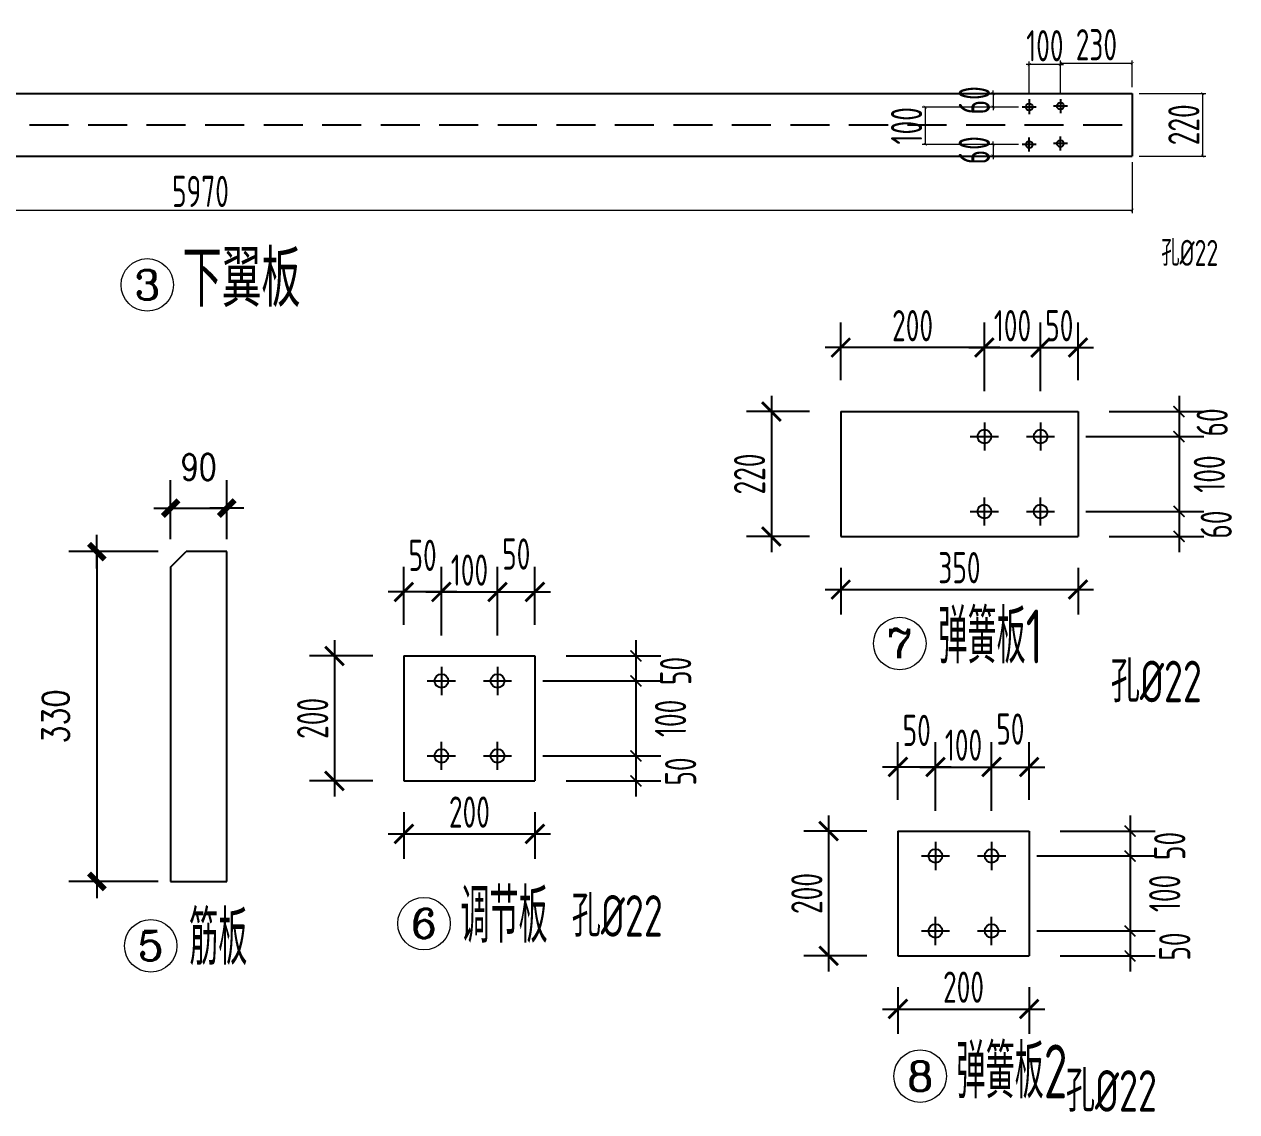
# Model space of a CAD drawing. Header units: millimetres. Extents: x 1471994 to 4527627, y -5186613 to -1927582.
# Drawn here: x 1513097 to 1516981, y -1969533 to -1966051 of the extents above; entities that cross this region are included whole.
import ezdxf
from ezdxf.enums import TextEntityAlignment as Align

# ---------------------------------------------------------------- set-up
doc = ezdxf.new("R2010")
doc.units = ezdxf.units.MM
doc.header["$LTSCALE"] = 1000
doc.header["$PDMODE"] = 34
doc.linetypes.add('CACHE2', pattern=[0.1875, 0.125, -0.0625])
doc.linetypes.add('CENTER', pattern=[50.8, 31.75, -6.35, 6.35, -6.35])
doc.layers.add('ADIM', color=3, linetype='Continuous')
doc.layers.add('钢架', color=7, linetype='Continuous', lineweight=25)
doc.styles.add('COMPLEX', font='COMPLEX')
doc.styles.add('DIM_FONT', font='simplex.shx', dxfattribs={"width": 0.8, "bigfont": 'hztxt.shx'})
doc.styles.add('hz', font='gbenor.shx', dxfattribs={"width": 0.75, "height": 100, "bigfont": 'gbcbig.shx'})
doc.styles.add('TSSD_Label', font='Tssdeng.shx', dxfattribs={"width": 0.7, "bigfont": 'hztxt.shx'})
doc.dimstyles.new('WGH(2)', dxfattribs={"dimscale": 1.2, "dimtxt": 100, "dimasz": 0.5, "dimexe": 75, "dimexo": 75, "dimgap": 75, "dimtad": 1, "dimdec": 0, "dimlfac": 0.5, "dimzin": 0, "dimdsep": 46, "dimtxsty": 'DIM_FONT', "dimblk1": '_DIMX', "dimblk2": '_DIMX', "dimsah": 1, "dimcen": 0.09, "dimclrd": 3, "dimclre": 3, "dimclrt": 7, "dimadec": 0, "dimazin": 0, "dimtfac": 1, "dimtdec": 0, "dimtix": 1, "dimtmove": 2, "dimatfit": 3, "dimldrblk": '_DIMX', "dimfxl": 1, "dimtolj": 1, "dimtzin": 0, "dimarcsym": 0})
doc.dimstyles.new('细化2倍GJ标注', dxfattribs={"dimtxt": 150, "dimasz": 60, "dimexe": 80, "dimexo": 100, "dimgap": 20, "dimtad": 1, "dimdec": 0, "dimlfac": 0.5, "dimzin": 0, "dimdsep": 46, "dimtxsty": 'hz', "dimblk1": 'ARCHTICK', "dimblk2": 'ARCHTICK', "dimsah": 1, "dimcen": 0.09, "dimdle": 50, "dimclrd": 3, "dimclre": 3, "dimclrt": 7, "dimadec": 0, "dimazin": 0, "dimtfac": 1, "dimtdec": 0, "dimtix": 1, "dimtmove": 2, "dimatfit": 3, "dimfxl": 1, "dimtolj": 1, "dimtzin": 0, "dimarcsym": 0})
doc.dimstyles.new('连接板标注3', dxfattribs={"dimscale": 100, "dimtxt": 0.8, "dimasz": 0.1, "dimexe": 0.1, "dimexo": 0.2, "dimgap": 0.1, "dimtad": 1, "dimtoh": 1, "dimdec": 0, "dimdsep": 46, "dimtxsty": 'hz', "dimblk": 'ARCHTICK', "dimcen": 3, "dimclrd": 7, "dimclre": 7, "dimclrt": 3, "dimadec": 0, "dimazin": 0, "dimtfac": 1, "dimtdec": 0, "dimtix": 1, "dimtmove": 0, "dimatfit": 3, "dimldrblk": 'ARCHTICK', "dimfxl": 0.1, "dimlwd": 13, "dimlwe": 13, "dimarcsym": 0})

# ---------------------------------------------------------------- blocks, each defined once
blk = doc.blocks.new('_ArchTick')
at = {"color": 0, "linetype": 'ByBlock', "const_width": 0.15}
blk.add_lwpolyline([(-0.5, -0.5), (0.5, 0.5)], dxfattribs=at)
blk = doc.blocks.new('*D767')
at = {"color": 7, "lineweight": 13}
for p, q in [((1516646.6, -1966493.3), (1516646.6, -1966656.6)), ((1510676.6, -1966533.3), (1510676.6, -1966656.6)), ((1510676.6, -1966646.6), (1516646.6, -1966646.6))]:
    blk.add_line(p, q, dxfattribs=at)
at = {"layer": 'Defpoints', "color": 0}
for p in [(1516646.6, -1966473.3), (1510676.6, -1966513.3), (1516646.6, -1966646.6)]:
    blk.add_point(p, dxfattribs=at)
at = {"color": 7, "lineweight": 13, "xscale": 10, "yscale": 10, "zscale": 10, "rotation": 180}
blk.add_blockref('_ArchTick', (1510676.6, -1966646.6), dxfattribs=at)
at = {"color": 7, "lineweight": 13, "xscale": 10, "yscale": 10, "zscale": 10}
blk.add_blockref('_ArchTick', (1516646.6, -1966646.6), dxfattribs=at)
at = {"color": 3, "insert": (1513661.6, -1966586.6), "char_height": 100, "attachment_point": 5, "style": 'hz'}
blk.add_mtext('5970', dxfattribs=at)
blk = doc.blocks.new('*D772')
at = {"color": 7, "lineweight": 13}
for p, q in [((1516200.7, -1966273.3), (1516200.7, -1966263.3)), ((1516281.8, -1966273.3), (1516190.7, -1966273.3)), ((1516200.7, -1966273.3), (1516200.7, -1966316.5)), ((1516281.8, -1966316.5), (1516190.7, -1966316.5)), ((1516200.7, -1966316.5), (1516200.7, -1966326.5))]:
    blk.add_line(p, q, dxfattribs=at)
at = {"layer": 'Defpoints', "color": 0}
for p in [(1516301.8, -1966273.3), (1516200.7, -1966316.5), (1516301.8, -1966316.5)]:
    blk.add_point(p, dxfattribs=at)
at = {"color": 7, "lineweight": 13, "xscale": 10, "yscale": 10, "zscale": 10}
for p, rotation in [((1516200.7, -1966273.3), 270), ((1516200.7, -1966316.5), 90)]:
    blk.add_blockref('_ArchTick', p, dxfattribs=dict(at, rotation=rotation))
at = {"color": 3, "insert": (1516140.7, -1966294.9), "char_height": 100, "attachment_point": 5, "rotation": 90, "style": 'hz'}
blk.add_mtext('60', dxfattribs=at)
blk = doc.blocks.new('*D773')
at = {"color": 7, "lineweight": 13}
for p, q in [((1516281.8, -1966316.5), (1515973.5, -1966316.5)), ((1515983.5, -1966316.5), (1515983.5, -1966436.5)), ((1516281.8, -1966436.5), (1515973.5, -1966436.5))]:
    blk.add_line(p, q, dxfattribs=at)
at = {"layer": 'Defpoints', "color": 0}
for p in [(1516301.8, -1966316.5), (1515983.5, -1966436.5), (1516301.8, -1966436.5)]:
    blk.add_point(p, dxfattribs=at)
at = {"color": 7, "lineweight": 13, "xscale": 10, "yscale": 10, "zscale": 10}
for p, rotation in [((1515983.5, -1966316.5), 90), ((1515983.5, -1966436.5), 270)]:
    blk.add_blockref('_ArchTick', p, dxfattribs=dict(at, rotation=rotation))
at = {"color": 3, "insert": (1515923.5, -1966376.5), "char_height": 100, "attachment_point": 5, "rotation": 90, "style": 'hz'}
blk.add_mtext('100', dxfattribs=at)
blk = doc.blocks.new('*D774')
at = {"color": 7, "lineweight": 13}
for p, q in [((1516281.8, -1966436.5), (1516190.7, -1966436.5)), ((1516200.7, -1966436.5), (1516200.7, -1966426.5)), ((1516200.7, -1966436.5), (1516200.7, -1966473.3)), ((1516281.8, -1966473.3), (1516190.7, -1966473.3)), ((1516200.7, -1966473.3), (1516200.7, -1966483.3))]:
    blk.add_line(p, q, dxfattribs=at)
at = {"layer": 'Defpoints', "color": 0}
for p in [(1516301.8, -1966436.5), (1516200.7, -1966473.3), (1516301.8, -1966473.3)]:
    blk.add_point(p, dxfattribs=at)
at = {"color": 7, "lineweight": 13, "xscale": 10, "yscale": 10, "zscale": 10}
for p, rotation in [((1516200.7, -1966436.5), 270), ((1516200.7, -1966473.3), 90)]:
    blk.add_blockref('_ArchTick', p, dxfattribs=dict(at, rotation=rotation))
at = {"color": 3, "insert": (1516140.7, -1966454.9), "char_height": 100, "attachment_point": 5, "rotation": 90, "style": 'hz'}
blk.add_mtext('60', dxfattribs=at)
blk = doc.blocks.new('_DIMX')
blk.add_line((-150, 0), (150, 0))
at = {"const_width": 50}
blk.add_lwpolyline([(-70, -70), (70, 70)], dxfattribs=at)
blk = doc.blocks.new('*D796')
at = {"color": 3, "lineweight": -2}
for p, q in [((1513526, -1967739.9), (1513239.6, -1967739.9)), ((1513329.6, -1967740.2), (1513329.6, -1968795.5)), ((1513526, -1968795.9), (1513239.6, -1968795.9))]:
    blk.add_line(p, q, dxfattribs=at)
at = {"layer": 'Defpoints', "color": 0}
for p in [(1513616, -1967739.9), (1513329.6, -1968795.9), (1513616, -1968795.9)]:
    blk.add_point(p, dxfattribs=at)
at = {"color": 3, "lineweight": -2, "xscale": 0.36, "yscale": 0.36, "zscale": 0.36}
for p, rotation in [((1513329.6, -1967739.9), 90), ((1513329.6, -1968795.9), 270)]:
    blk.add_blockref('_DIMX', p, dxfattribs=dict(at, rotation=rotation))
at = {"color": 7, "insert": (1513197.6, -1968267.9), "char_height": 84, "attachment_point": 5, "rotation": 90, "style": 'DIM_FONT'}
blk.add_mtext('\\A1;330', dxfattribs=at)
blk = doc.blocks.new('*D797')
at = {"color": 3, "lineweight": -2}
for p, q in [((1513566, -1967699.9), (1513566, -1967510.6)), ((1513746, -1967699.9), (1513746, -1967510.6)), ((1513565.6, -1967600.6), (1513565.2, -1967600.6)), ((1513566, -1967600.6), (1513746, -1967600.6)), ((1513746.3, -1967600.6), (1513746.7, -1967600.6))]:
    blk.add_line(p, q, dxfattribs=at)
at = {"layer": 'Defpoints', "color": 0}
for p in [(1513746, -1967600.6), (1513566, -1967789.9), (1513746, -1967789.9)]:
    blk.add_point(p, dxfattribs=at)
at = {"color": 3, "lineweight": -2, "xscale": 0.36, "yscale": 0.36, "zscale": 0.36}
blk.add_blockref('_DIMX', (1513566, -1967600.6), dxfattribs=at)
at = {"color": 3, "lineweight": -2, "xscale": 0.36, "yscale": 0.36, "zscale": 0.36, "rotation": 180}
blk.add_blockref('_DIMX', (1513746, -1967600.6), dxfattribs=at)
at = {"color": 7, "insert": (1513656, -1967468.6), "char_height": 84, "attachment_point": 5, "style": 'DIM_FONT'}
blk.add_mtext('\\A1;90', dxfattribs=at)
blk = doc.blocks.new('轴线标号')
at = {"lineweight": 13}
blk.add_circle((0, 0), 0.5, dxfattribs=at)
at = {"layer": '钢架', "lineweight": 13, "style": 'COMPLEX', "width": 1.041667}
blk.add_attdef('A', text='', height=0.56, dxfattribs=at).set_placement((-0.25, -0.28), (0.25, -0.28), align=Align.FIT)
blk = doc.blocks.new('*D778')
at = {"color": 3, "lineweight": -2}
for p, q in [((1516172.8, -1967191.4), (1516172.8, -1967006.5)), ((1516352.8, -1967191.4), (1516352.8, -1967006.5)), ((1516122.8, -1967086.5), (1516402.8, -1967086.5))]:
    blk.add_line(p, q, dxfattribs=at)
at = {"layer": 'Defpoints', "color": 0}
for p in [(1516352.8, -1967086.5), (1516172.8, -1967291.4), (1516352.8, -1967291.4)]:
    blk.add_point(p, dxfattribs=at)
at = {"color": 3, "lineweight": -2, "xscale": 60, "yscale": 60, "zscale": 60, "rotation": 180}
blk.add_blockref('_ArchTick', (1516172.8, -1967086.5), dxfattribs=at)
at = {"color": 3, "lineweight": -2, "xscale": 60, "yscale": 60, "zscale": 60}
blk.add_blockref('_ArchTick', (1516352.8, -1967086.5), dxfattribs=at)
at = {"color": 7, "insert": (1516262.8, -1967016.5), "char_height": 100, "attachment_point": 5, "style": 'hz'}
blk.add_mtext('\\A1;100', dxfattribs=at)
blk = doc.blocks.new('*D798')
at = {"color": 3, "lineweight": -2}
for p, q in [((1515712.8, -1967191.4), (1515712.8, -1967006.5)), ((1516172.8, -1967226.4), (1516172.8, -1967006.5)), ((1516222.8, -1967086.5), (1515662.8, -1967086.5))]:
    blk.add_line(p, q, dxfattribs=at)
at = {"layer": 'Defpoints', "color": 0}
for p in [(1515712.8, -1967086.5), (1515712.8, -1967291.4), (1516172.8, -1967326.4)]:
    blk.add_point(p, dxfattribs=at)
at = {"color": 3, "lineweight": -2, "xscale": 60, "yscale": 60, "zscale": 60, "rotation": 180}
blk.add_blockref('_ArchTick', (1515712.8, -1967086.5), dxfattribs=at)
at = {"color": 3, "lineweight": -2, "xscale": 60, "yscale": 60, "zscale": 60}
blk.add_blockref('_ArchTick', (1516172.8, -1967086.5), dxfattribs=at)
at = {"color": 7, "insert": (1515942.8, -1967016.5), "char_height": 100, "attachment_point": 5, "style": 'hz'}
blk.add_mtext('\\A1;200', dxfattribs=at)
blk = doc.blocks.new('*D799')
at = {"color": 3, "lineweight": -2}
for p, q in [((1516352.8, -1967226.4), (1516352.8, -1967006.5)), ((1516472.8, -1967191.4), (1516472.8, -1967006.5)), ((1516302.8, -1967086.5), (1516522.8, -1967086.5))]:
    blk.add_line(p, q, dxfattribs=at)
at = {"layer": 'Defpoints', "color": 0}
for p in [(1516472.8, -1967086.5), (1516472.8, -1967291.4), (1516352.8, -1967326.4)]:
    blk.add_point(p, dxfattribs=at)
at = {"color": 3, "lineweight": -2, "xscale": 60, "yscale": 60, "zscale": 60, "rotation": 180}
blk.add_blockref('_ArchTick', (1516352.8, -1967086.5), dxfattribs=at)
at = {"color": 3, "lineweight": -2, "xscale": 60, "yscale": 60, "zscale": 60}
blk.add_blockref('_ArchTick', (1516472.8, -1967086.5), dxfattribs=at)
at = {"color": 7, "insert": (1516412.8, -1967016.5), "char_height": 100, "attachment_point": 5, "style": 'hz'}
blk.add_mtext('\\A1;50', dxfattribs=at)
blk = doc.blocks.new('*D800')
at = {"color": 3, "lineweight": -2}
for p, q in [((1516796.3, -1967241.4), (1516796.3, -1967421.4)), ((1516572.8, -1967291.4), (1516876.3, -1967291.4)), ((1516497.8, -1967371.4), (1516876.3, -1967371.4))]:
    blk.add_line(p, q, dxfattribs=at)
at = {"layer": 'Defpoints', "color": 0}
for p in [(1516472.8, -1967291.4), (1516397.8, -1967371.4), (1516796.3, -1967371.4)]:
    blk.add_point(p, dxfattribs=at)
at = {"color": 3, "lineweight": -2, "xscale": 35, "yscale": 35, "zscale": 35}
for p, rotation in [((1516796.3, -1967291.4), 90), ((1516796.3, -1967371.4), 270)]:
    blk.add_blockref('_ArchTick', p, dxfattribs=dict(at, rotation=rotation))
at = {"color": 7, "insert": (1516902.6, -1967326.1), "char_height": 100, "attachment_point": 5, "rotation": 90, "style": 'hz'}
blk.add_mtext('\\A1;60', dxfattribs=at)
blk = doc.blocks.new('*D801')
at = {"color": 3, "lineweight": -2}
for p, q in [((1516796.3, -1967321.4), (1516796.3, -1967661.4)), ((1516597.8, -1967371.4), (1516876.3, -1967371.4)), ((1516497.8, -1967611.4), (1516876.3, -1967611.4))]:
    blk.add_line(p, q, dxfattribs=at)
at = {"layer": 'Defpoints', "color": 0}
for p in [(1516497.8, -1967371.4), (1516397.8, -1967611.4), (1516796.3, -1967611.4)]:
    blk.add_point(p, dxfattribs=at)
at = {"color": 3, "lineweight": -2, "xscale": 35, "yscale": 35, "zscale": 35}
for p, rotation in [((1516796.3, -1967371.4), 90), ((1516796.3, -1967611.4), 270)]:
    blk.add_blockref('_ArchTick', p, dxfattribs=dict(at, rotation=rotation))
at = {"color": 7, "insert": (1516893.5, -1967491.4), "char_height": 100, "attachment_point": 5, "rotation": 90, "style": 'hz'}
blk.add_mtext('\\A1;100', dxfattribs=at)
blk = doc.blocks.new('*D802')
at = {"color": 3, "lineweight": -2}
for p, q in [((1516796.3, -1967561.4), (1516796.3, -1967741.4)), ((1516497.8, -1967611.4), (1516876.3, -1967611.4)), ((1516572.8, -1967691.4), (1516876.3, -1967691.4))]:
    blk.add_line(p, q, dxfattribs=at)
at = {"layer": 'Defpoints', "color": 0}
for p in [(1516397.8, -1967611.4), (1516472.8, -1967691.4), (1516796.3, -1967691.4)]:
    blk.add_point(p, dxfattribs=at)
at = {"color": 3, "lineweight": -2, "xscale": 35, "yscale": 35, "zscale": 35}
for p, rotation in [((1516796.3, -1967611.4), 90), ((1516796.3, -1967691.4), 270)]:
    blk.add_blockref('_ArchTick', p, dxfattribs=dict(at, rotation=rotation))
at = {"color": 7, "insert": (1516915.6, -1967653.4), "char_height": 100, "attachment_point": 5, "rotation": 90, "style": 'hz'}
blk.add_mtext('\\A1;60', dxfattribs=at)
blk = doc.blocks.new('*D803')
at = {"color": 3, "lineweight": -2}
for p, q in [((1515490.6, -1967241.4), (1515490.6, -1967741.4)), ((1515612.8, -1967291.4), (1515410.6, -1967291.4)), ((1515612.8, -1967691.4), (1515410.6, -1967691.4))]:
    blk.add_line(p, q, dxfattribs=at)
at = {"layer": 'Defpoints', "color": 0}
for p in [(1515712.8, -1967291.4), (1515490.6, -1967691.4), (1515712.8, -1967691.4)]:
    blk.add_point(p, dxfattribs=at)
at = {"color": 3, "lineweight": -2, "xscale": 60, "yscale": 60, "zscale": 60}
for p, rotation in [((1515490.6, -1967291.4), 90), ((1515490.6, -1967691.4), 270)]:
    blk.add_blockref('_ArchTick', p, dxfattribs=dict(at, rotation=rotation))
at = {"color": 7, "insert": (1515420.6, -1967491.4), "char_height": 100, "attachment_point": 5, "rotation": 90, "style": 'hz'}
blk.add_mtext('\\A1;220', dxfattribs=at)
blk = doc.blocks.new('*D779')
at = {"color": 3, "lineweight": -2}
for p, q in [((1515712.8, -1967791.4), (1515712.8, -1967941.3)), ((1516472.8, -1967791.4), (1516472.8, -1967941.3)), ((1515662.8, -1967861.3), (1516522.8, -1967861.3))]:
    blk.add_line(p, q, dxfattribs=at)
at = {"layer": 'Defpoints', "color": 0}
for p in [(1515712.8, -1967691.4), (1516472.8, -1967691.4), (1516472.8, -1967861.3)]:
    blk.add_point(p, dxfattribs=at)
at = {"color": 3, "lineweight": -2, "xscale": 60, "yscale": 60, "zscale": 60, "rotation": 180}
blk.add_blockref('_ArchTick', (1515712.8, -1967861.3), dxfattribs=at)
at = {"color": 3, "lineweight": -2, "xscale": 60, "yscale": 60, "zscale": 60}
blk.add_blockref('_ArchTick', (1516472.8, -1967861.3), dxfattribs=at)
at = {"color": 7, "insert": (1516092.8, -1967791.3), "char_height": 100, "attachment_point": 5, "style": 'hz'}
blk.add_mtext('\\A1;350', dxfattribs=at)
blk = doc.blocks.new('*D780')
at = {"color": 3, "lineweight": -2}
for p, q in [((1516016, -1968534.4), (1516016, -1968349.5)), ((1516196, -1968534.4), (1516196, -1968349.5)), ((1515966, -1968429.5), (1516246, -1968429.5))]:
    blk.add_line(p, q, dxfattribs=at)
at = {"layer": 'Defpoints', "color": 0}
for p in [(1516196, -1968429.5), (1516016, -1968634.4), (1516196, -1968634.4)]:
    blk.add_point(p, dxfattribs=at)
at = {"color": 3, "lineweight": -2, "xscale": 60, "yscale": 60, "zscale": 60, "rotation": 180}
blk.add_blockref('_ArchTick', (1516016, -1968429.5), dxfattribs=at)
at = {"color": 3, "lineweight": -2, "xscale": 60, "yscale": 60, "zscale": 60}
blk.add_blockref('_ArchTick', (1516196, -1968429.5), dxfattribs=at)
at = {"color": 7, "insert": (1516106, -1968359.5), "char_height": 100, "attachment_point": 5, "style": 'hz'}
blk.add_mtext('\\A1;100', dxfattribs=at)
blk = doc.blocks.new('*D804')
at = {"color": 3, "lineweight": -2}
for p, q in [((1515896, -1968534.4), (1515896, -1968349.5)), ((1516016, -1968569.3), (1516016, -1968349.5)), ((1516066, -1968429.5), (1515846, -1968429.5))]:
    blk.add_line(p, q, dxfattribs=at)
at = {"layer": 'Defpoints', "color": 0}
for p in [(1515896, -1968429.5), (1515896, -1968634.4), (1516016, -1968669.3)]:
    blk.add_point(p, dxfattribs=at)
at = {"color": 3, "lineweight": -2, "xscale": 60, "yscale": 60, "zscale": 60, "rotation": 180}
blk.add_blockref('_ArchTick', (1515896, -1968429.5), dxfattribs=at)
at = {"color": 3, "lineweight": -2, "xscale": 60, "yscale": 60, "zscale": 60}
blk.add_blockref('_ArchTick', (1516016, -1968429.5), dxfattribs=at)
at = {"color": 7, "insert": (1515956, -1968312.3), "char_height": 100, "attachment_point": 5, "style": 'hz'}
blk.add_mtext('\\A1;50', dxfattribs=at)
blk = doc.blocks.new('*D805')
at = {"color": 3, "lineweight": -2}
for p, q in [((1516196, -1968569.3), (1516196, -1968349.5)), ((1516316, -1968534.4), (1516316, -1968349.5)), ((1516146, -1968429.5), (1516366, -1968429.5))]:
    blk.add_line(p, q, dxfattribs=at)
at = {"layer": 'Defpoints', "color": 0}
for p in [(1516316, -1968429.5), (1516316, -1968634.4), (1516196, -1968669.3)]:
    blk.add_point(p, dxfattribs=at)
at = {"color": 3, "lineweight": -2, "xscale": 60, "yscale": 60, "zscale": 60, "rotation": 180}
blk.add_blockref('_ArchTick', (1516196, -1968429.5), dxfattribs=at)
at = {"color": 3, "lineweight": -2, "xscale": 60, "yscale": 60, "zscale": 60}
blk.add_blockref('_ArchTick', (1516316, -1968429.5), dxfattribs=at)
at = {"color": 7, "insert": (1516256, -1968308), "char_height": 100, "attachment_point": 5, "style": 'hz'}
blk.add_mtext('\\A1;50', dxfattribs=at)
blk = doc.blocks.new('*D806')
at = {"color": 3, "lineweight": -2}
for p, q in [((1516639.6, -1968584.4), (1516639.6, -1968764.4)), ((1516416, -1968634.4), (1516719.6, -1968634.4)), ((1516341.1, -1968714.4), (1516719.6, -1968714.4))]:
    blk.add_line(p, q, dxfattribs=at)
at = {"layer": 'Defpoints', "color": 0}
for p in [(1516316, -1968634.4), (1516241.1, -1968714.4), (1516639.6, -1968714.4)]:
    blk.add_point(p, dxfattribs=at)
at = {"color": 3, "lineweight": -2, "xscale": 35, "yscale": 35, "zscale": 35}
for p, rotation in [((1516639.6, -1968634.4), 90), ((1516639.6, -1968714.4), 270)]:
    blk.add_blockref('_ArchTick', p, dxfattribs=dict(at, rotation=rotation))
at = {"color": 7, "insert": (1516766.6, -1968682.4), "char_height": 100, "attachment_point": 5, "rotation": 90, "style": 'hz'}
blk.add_mtext('\\A1;50', dxfattribs=at)
blk = doc.blocks.new('*D807')
at = {"color": 3, "lineweight": -2}
for p, q in [((1516639.6, -1968664.4), (1516639.6, -1969004.4)), ((1516441.1, -1968714.4), (1516719.6, -1968714.4)), ((1516341.1, -1968954.4), (1516719.6, -1968954.4))]:
    blk.add_line(p, q, dxfattribs=at)
at = {"layer": 'Defpoints', "color": 0}
for p in [(1516341.1, -1968714.4), (1516241.1, -1968954.4), (1516639.6, -1968954.4)]:
    blk.add_point(p, dxfattribs=at)
at = {"color": 3, "lineweight": -2, "xscale": 35, "yscale": 35, "zscale": 35}
for p, rotation in [((1516639.6, -1968714.4), 90), ((1516639.6, -1968954.4), 270)]:
    blk.add_blockref('_ArchTick', p, dxfattribs=dict(at, rotation=rotation))
at = {"color": 7, "insert": (1516750.5, -1968834.2), "char_height": 100, "attachment_point": 5, "rotation": 90, "style": 'hz'}
blk.add_mtext('\\A1;100', dxfattribs=at)
blk = doc.blocks.new('*D808')
at = {"color": 3, "lineweight": -2}
for p, q in [((1516639.6, -1968904.4), (1516639.6, -1969084.4)), ((1516341.1, -1968954.4), (1516719.6, -1968954.4)), ((1516416, -1969034.4), (1516719.6, -1969034.4))]:
    blk.add_line(p, q, dxfattribs=at)
at = {"layer": 'Defpoints', "color": 0}
for p in [(1516241.1, -1968954.4), (1516316, -1969034.4), (1516639.6, -1969034.4)]:
    blk.add_point(p, dxfattribs=at)
at = {"color": 3, "lineweight": -2, "xscale": 35, "yscale": 35, "zscale": 35}
for p, rotation in [((1516639.6, -1968954.4), 90), ((1516639.6, -1969034.4), 270)]:
    blk.add_blockref('_ArchTick', p, dxfattribs=dict(at, rotation=rotation))
at = {"color": 7, "insert": (1516782.7, -1969004.4), "char_height": 100, "attachment_point": 5, "rotation": 90, "style": 'hz'}
blk.add_mtext('\\A1;50', dxfattribs=at)
blk = doc.blocks.new('*D781')
at = {"color": 3, "lineweight": -2}
for p, q in [((1515673.9, -1968584.4), (1515673.9, -1969084.4)), ((1515796, -1968634.4), (1515593.9, -1968634.4)), ((1515796, -1969034.4), (1515593.9, -1969034.4))]:
    blk.add_line(p, q, dxfattribs=at)
at = {"layer": 'Defpoints', "color": 0}
for p in [(1515896, -1968634.4), (1515673.9, -1969034.4), (1515896, -1969034.4)]:
    blk.add_point(p, dxfattribs=at)
at = {"color": 3, "lineweight": -2, "xscale": 60, "yscale": 60, "zscale": 60}
for p, rotation in [((1515673.9, -1968634.4), 90), ((1515673.9, -1969034.4), 270)]:
    blk.add_blockref('_ArchTick', p, dxfattribs=dict(at, rotation=rotation))
at = {"color": 7, "insert": (1515603.9, -1968834.4), "char_height": 100, "attachment_point": 5, "rotation": 90, "style": 'hz'}
blk.add_mtext('\\A1;200', dxfattribs=at)
blk = doc.blocks.new('*D782')
at = {"color": 3, "lineweight": -2}
for p, q in [((1515896, -1969134.4), (1515896, -1969284.3)), ((1516316, -1969134.4), (1516316, -1969284.3)), ((1515846, -1969204.3), (1516366, -1969204.3))]:
    blk.add_line(p, q, dxfattribs=at)
at = {"layer": 'Defpoints', "color": 0}
for p in [(1515896, -1969034.4), (1516316, -1969034.4), (1516316, -1969204.3)]:
    blk.add_point(p, dxfattribs=at)
at = {"color": 3, "lineweight": -2, "xscale": 60, "yscale": 60, "zscale": 60, "rotation": 180}
blk.add_blockref('_ArchTick', (1515896, -1969204.3), dxfattribs=at)
at = {"color": 3, "lineweight": -2, "xscale": 60, "yscale": 60, "zscale": 60}
blk.add_blockref('_ArchTick', (1516316, -1969204.3), dxfattribs=at)
at = {"color": 7, "insert": (1516106, -1969134.3), "char_height": 100, "attachment_point": 5, "style": 'hz'}
blk.add_mtext('\\A1;200', dxfattribs=at)
blk = doc.blocks.new('*D783')
at = {"color": 7, "lineweight": 13}
for p, q in [((1516668.6, -1966273.3), (1516881.8, -1966273.3)), ((1516871.8, -1966273.3), (1516871.8, -1966473.3)), ((1516668.6, -1966473.3), (1516881.8, -1966473.3))]:
    blk.add_line(p, q, dxfattribs=at)
at = {"layer": 'Defpoints', "color": 0}
for p in [(1516648.6, -1966273.3), (1516648.6, -1966473.3), (1516871.8, -1966473.3)]:
    blk.add_point(p, dxfattribs=at)
at = {"color": 7, "lineweight": 13, "xscale": 10, "yscale": 10, "zscale": 10}
for p, rotation in [((1516871.8, -1966273.3), 90), ((1516871.8, -1966473.3), 270)]:
    blk.add_blockref('_ArchTick', p, dxfattribs=dict(at, rotation=rotation))
at = {"color": 3, "insert": (1516811.8, -1966373.3), "char_height": 100, "attachment_point": 5, "rotation": 90, "style": 'hz'}
blk.add_mtext('220', dxfattribs=at)
blk = doc.blocks.new('*D809')
at = {"color": 7, "lineweight": 13}
for p, q in [((1516416.6, -1966270.8), (1516416.6, -1966167)), ((1516646.6, -1966177), (1516416.6, -1966177)), ((1516646.6, -1966253.3), (1516646.6, -1966167))]:
    blk.add_line(p, q, dxfattribs=at)
at = {"layer": 'Defpoints', "color": 0}
for p in [(1516416.6, -1966177), (1516416.6, -1966290.8), (1516646.6, -1966273.3)]:
    blk.add_point(p, dxfattribs=at)
at = {"color": 7, "lineweight": 13, "xscale": 10, "yscale": 10, "zscale": 10, "rotation": 180}
blk.add_blockref('_ArchTick', (1516416.6, -1966177), dxfattribs=at)
at = {"color": 7, "lineweight": 13, "xscale": 10, "yscale": 10, "zscale": 10}
blk.add_blockref('_ArchTick', (1516646.6, -1966177), dxfattribs=at)
at = {"color": 3, "insert": (1516531.6, -1966117), "char_height": 100, "attachment_point": 5, "style": 'hz'}
blk.add_mtext('230', dxfattribs=at)
blk = doc.blocks.new('*D810')
at = {"color": 7, "lineweight": 13}
for p, q in [((1516316.6, -1966180.2), (1516306.6, -1966180.2)), ((1516316.6, -1966274), (1516316.6, -1966170.2)), ((1516416.6, -1966180.2), (1516316.6, -1966180.2)), ((1516416.6, -1966250.8), (1516416.6, -1966170.2)), ((1516416.6, -1966180.2), (1516426.6, -1966180.2))]:
    blk.add_line(p, q, dxfattribs=at)
at = {"layer": 'Defpoints', "color": 0}
for p in [(1516316.6, -1966180.2), (1516316.6, -1966294), (1516416.6, -1966270.8)]:
    blk.add_point(p, dxfattribs=at)
at = {"color": 7, "lineweight": 13, "xscale": 10, "yscale": 10, "zscale": 10}
blk.add_blockref('_ArchTick', (1516316.6, -1966180.2), dxfattribs=at)
at = {"color": 7, "lineweight": 13, "xscale": 10, "yscale": 10, "zscale": 10, "rotation": 180}
blk.add_blockref('_ArchTick', (1516416.6, -1966180.2), dxfattribs=at)
at = {"color": 3, "insert": (1516366.6, -1966120.2), "char_height": 100, "attachment_point": 5, "style": 'hz'}
blk.add_mtext('100', dxfattribs=at)
blk = doc.blocks.new('*D814')
at = {"color": 3, "lineweight": -2}
for p, q in [((1514433.2, -1967973.9), (1514433.2, -1967789.1)), ((1514613.2, -1967973.9), (1514613.2, -1967789.1)), ((1514383.2, -1967869.1), (1514663.2, -1967869.1))]:
    blk.add_line(p, q, dxfattribs=at)
at = {"layer": 'Defpoints', "color": 0}
for p in [(1514613.2, -1967869.1), (1514433.2, -1968073.9), (1514613.2, -1968073.9)]:
    blk.add_point(p, dxfattribs=at)
at = {"color": 3, "lineweight": -2, "xscale": 60, "yscale": 60, "zscale": 60, "rotation": 180}
blk.add_blockref('_ArchTick', (1514433.2, -1967869.1), dxfattribs=at)
at = {"color": 3, "lineweight": -2, "xscale": 60, "yscale": 60, "zscale": 60}
blk.add_blockref('_ArchTick', (1514613.2, -1967869.1), dxfattribs=at)
at = {"color": 7, "insert": (1514523.2, -1967799.1), "char_height": 100, "attachment_point": 5, "style": 'hz'}
blk.add_mtext('\\A1;100', dxfattribs=at)
blk = doc.blocks.new('*D817')
at = {"color": 3, "lineweight": -2}
for p, q in [((1514313.2, -1967973.9), (1514313.2, -1967789.1)), ((1514433.2, -1968008.9), (1514433.2, -1967789.1)), ((1514483.2, -1967869.1), (1514263.2, -1967869.1))]:
    blk.add_line(p, q, dxfattribs=at)
at = {"layer": 'Defpoints', "color": 0}
for p in [(1514313.2, -1967869.1), (1514313.2, -1968073.9), (1514433.2, -1968108.9)]:
    blk.add_point(p, dxfattribs=at)
at = {"color": 3, "lineweight": -2, "xscale": 60, "yscale": 60, "zscale": 60, "rotation": 180}
blk.add_blockref('_ArchTick', (1514313.2, -1967869.1), dxfattribs=at)
at = {"color": 3, "lineweight": -2, "xscale": 60, "yscale": 60, "zscale": 60}
blk.add_blockref('_ArchTick', (1514433.2, -1967869.1), dxfattribs=at)
at = {"color": 7, "insert": (1514373.2, -1967751.8), "char_height": 100, "attachment_point": 5, "style": 'hz'}
blk.add_mtext('\\A1;50', dxfattribs=at)
blk = doc.blocks.new('*D818')
at = {"color": 3, "lineweight": -2}
for p, q in [((1514613.2, -1968008.9), (1514613.2, -1967789.1)), ((1514733.2, -1967973.9), (1514733.2, -1967789.1)), ((1514563.2, -1967869.1), (1514783.2, -1967869.1))]:
    blk.add_line(p, q, dxfattribs=at)
at = {"layer": 'Defpoints', "color": 0}
for p in [(1514733.2, -1967869.1), (1514733.2, -1968073.9), (1514613.2, -1968108.9)]:
    blk.add_point(p, dxfattribs=at)
at = {"color": 3, "lineweight": -2, "xscale": 60, "yscale": 60, "zscale": 60, "rotation": 180}
blk.add_blockref('_ArchTick', (1514613.2, -1967869.1), dxfattribs=at)
at = {"color": 3, "lineweight": -2, "xscale": 60, "yscale": 60, "zscale": 60}
blk.add_blockref('_ArchTick', (1514733.2, -1967869.1), dxfattribs=at)
at = {"color": 7, "insert": (1514673.2, -1967747.6), "char_height": 100, "attachment_point": 5, "style": 'hz'}
blk.add_mtext('\\A1;50', dxfattribs=at)
blk = doc.blocks.new('*D819')
at = {"color": 3, "lineweight": -2}
for p, q in [((1515056.7, -1968023.9), (1515056.7, -1968203.9)), ((1514833.2, -1968073.9), (1515136.7, -1968073.9)), ((1514758.2, -1968153.9), (1515136.7, -1968153.9))]:
    blk.add_line(p, q, dxfattribs=at)
at = {"layer": 'Defpoints', "color": 0}
for p in [(1514733.2, -1968073.9), (1514658.2, -1968153.9), (1515056.7, -1968153.9)]:
    blk.add_point(p, dxfattribs=at)
at = {"color": 3, "lineweight": -2, "xscale": 35, "yscale": 35, "zscale": 35}
for p, rotation in [((1515056.7, -1968073.9), 90), ((1515056.7, -1968153.9), 270)]:
    blk.add_blockref('_ArchTick', p, dxfattribs=dict(at, rotation=rotation))
at = {"color": 7, "insert": (1515183.7, -1968122), "char_height": 100, "attachment_point": 5, "rotation": 90, "style": 'hz'}
blk.add_mtext('\\A1;50', dxfattribs=at)
blk = doc.blocks.new('*D820')
at = {"color": 3, "lineweight": -2}
for p, q in [((1515056.7, -1968103.9), (1515056.7, -1968443.9)), ((1514858.2, -1968153.9), (1515136.7, -1968153.9)), ((1514758.2, -1968393.9), (1515136.7, -1968393.9))]:
    blk.add_line(p, q, dxfattribs=at)
at = {"layer": 'Defpoints', "color": 0}
for p in [(1514758.2, -1968153.9), (1514658.2, -1968393.9), (1515056.7, -1968393.9)]:
    blk.add_point(p, dxfattribs=at)
at = {"color": 3, "lineweight": -2, "xscale": 35, "yscale": 35, "zscale": 35}
for p, rotation in [((1515056.7, -1968153.9), 90), ((1515056.7, -1968393.9), 270)]:
    blk.add_blockref('_ArchTick', p, dxfattribs=dict(at, rotation=rotation))
at = {"color": 7, "insert": (1515167.6, -1968273.8), "char_height": 100, "attachment_point": 5, "rotation": 90, "style": 'hz'}
blk.add_mtext('\\A1;100', dxfattribs=at)
blk = doc.blocks.new('*D821')
at = {"color": 3, "lineweight": -2}
for p, q in [((1515056.7, -1968343.9), (1515056.7, -1968523.9)), ((1514758.2, -1968393.9), (1515136.7, -1968393.9)), ((1514833.2, -1968473.9), (1515136.7, -1968473.9))]:
    blk.add_line(p, q, dxfattribs=at)
at = {"layer": 'Defpoints', "color": 0}
for p in [(1514658.2, -1968393.9), (1514733.2, -1968473.9), (1515056.7, -1968473.9)]:
    blk.add_point(p, dxfattribs=at)
at = {"color": 3, "lineweight": -2, "xscale": 35, "yscale": 35, "zscale": 35}
for p, rotation in [((1515056.7, -1968393.9), 90), ((1515056.7, -1968473.9), 270)]:
    blk.add_blockref('_ArchTick', p, dxfattribs=dict(at, rotation=rotation))
at = {"color": 7, "insert": (1515199.8, -1968443.9), "char_height": 100, "attachment_point": 5, "rotation": 90, "style": 'hz'}
blk.add_mtext('\\A1;50', dxfattribs=at)
blk = doc.blocks.new('*D815')
at = {"color": 3, "lineweight": -2}
for p, q in [((1514091, -1968023.9), (1514091, -1968523.9)), ((1514213.2, -1968073.9), (1514011, -1968073.9)), ((1514213.2, -1968473.9), (1514011, -1968473.9))]:
    blk.add_line(p, q, dxfattribs=at)
at = {"layer": 'Defpoints', "color": 0}
for p in [(1514313.2, -1968073.9), (1514091, -1968473.9), (1514313.2, -1968473.9)]:
    blk.add_point(p, dxfattribs=at)
at = {"color": 3, "lineweight": -2, "xscale": 60, "yscale": 60, "zscale": 60}
for p, rotation in [((1514091, -1968073.9), 90), ((1514091, -1968473.9), 270)]:
    blk.add_blockref('_ArchTick', p, dxfattribs=dict(at, rotation=rotation))
at = {"color": 7, "insert": (1514021, -1968273.9), "char_height": 100, "attachment_point": 5, "rotation": 90, "style": 'hz'}
blk.add_mtext('\\A1;200', dxfattribs=at)
blk = doc.blocks.new('*D816')
at = {"color": 3, "lineweight": -2}
for p, q in [((1514313.2, -1968573.9), (1514313.2, -1968723.8)), ((1514733.2, -1968573.9), (1514733.2, -1968723.8)), ((1514263.2, -1968643.8), (1514783.2, -1968643.8))]:
    blk.add_line(p, q, dxfattribs=at)
at = {"layer": 'Defpoints', "color": 0}
for p in [(1514313.2, -1968473.9), (1514733.2, -1968473.9), (1514733.2, -1968643.8)]:
    blk.add_point(p, dxfattribs=at)
at = {"color": 3, "lineweight": -2, "xscale": 60, "yscale": 60, "zscale": 60, "rotation": 180}
blk.add_blockref('_ArchTick', (1514313.2, -1968643.8), dxfattribs=at)
at = {"color": 3, "lineweight": -2, "xscale": 60, "yscale": 60, "zscale": 60}
blk.add_blockref('_ArchTick', (1514733.2, -1968643.8), dxfattribs=at)
at = {"color": 7, "insert": (1514523.2, -1968573.8), "char_height": 100, "attachment_point": 5, "style": 'hz'}
blk.add_mtext('\\A1;200', dxfattribs=at)

msp = doc.modelspace()

# ---------------------------------------------------------------- linework, layer by layer
for p, q in [((1511808.2, -1966273.3), (1516646.6, -1966273.3)), ((1513326.1, -1966273.3), (1516646.6, -1966273.3)), ((1516646.6, -1966273.3), (1516646.6, -1966473.3)), ((1516646.6, -1966273.3), (1516646.6, -1966473.3)), ((1511808.2, -1966473.3), (1516646.6, -1966473.3)), ((1513326.1, -1966473.3), (1516646.6, -1966473.3)), ((1515712.8, -1967291.4), (1516472.8, -1967291.4)), ((1515712.8, -1967291.4), (1515712.8, -1967691.4)), ((1516472.8, -1967291.4), (1516472.8, -1967691.4)), ((1515712.8, -1967691.4), (1516472.8, -1967691.4)), ((1513566, -1967789.9), (1513616, -1967739.9)), ((1513746, -1967739.9), (1513616, -1967739.9)), ((1513746, -1968795.9), (1513746, -1967739.9)), ((1513566, -1967789.9), (1513566, -1968795.9)), ((1514313.2, -1968073.9), (1514733.2, -1968073.9)), ((1514313.2, -1968073.9), (1514313.2, -1968473.9)), ((1514733.2, -1968073.9), (1514733.2, -1968473.9)), ((1514313.2, -1968473.9), (1514733.2, -1968473.9)), ((1515896, -1968634.4), (1516316, -1968634.4)), ((1515896, -1968634.4), (1515896, -1969034.4)), ((1516316, -1968634.4), (1516316, -1969034.4)), ((1513566, -1968795.9), (1513746, -1968795.9)), ((1515896, -1969034.4), (1516316, -1969034.4))]:
    msp.add_line(p, q)
at = {"color": 1, "linetype": 'CENTER', "ltscale": 10}
for p, q in [((1516316.6, -1966290.8), (1516316.6, -1966335.8)), ((1516316.6, -1966294), (1516316.6, -1966339)), ((1516416.6, -1966290.8), (1516416.6, -1966335.8)), ((1516339.1, -1966316.5), (1516294.1, -1966316.5)), ((1516439.1, -1966313.3), (1516394.1, -1966313.3)), ((1516316.6, -1966459), (1516316.6, -1966414)), ((1516416.6, -1966455.8), (1516416.6, -1966410.8)), ((1516339.1, -1966436.5), (1516294.1, -1966436.5)), ((1516439.1, -1966433.3), (1516394.1, -1966433.3)), ((1516172.8, -1967326.4), (1516172.8, -1967416.5)), ((1516352.8, -1967326.4), (1516352.8, -1967416.5)), ((1516127.7, -1967371.4), (1516217.8, -1967371.4)), ((1516307.7, -1967371.4), (1516397.8, -1967371.4)), ((1516172.8, -1967656.5), (1516172.8, -1967566.4)), ((1516352.8, -1967656.5), (1516352.8, -1967566.4)), ((1516127.7, -1967611.4), (1516217.8, -1967611.4)), ((1516307.7, -1967611.4), (1516397.8, -1967611.4)), ((1514433.2, -1968108.9), (1514433.2, -1968199)), ((1514613.2, -1968108.9), (1514613.2, -1968199)), ((1514388.1, -1968153.9), (1514478.2, -1968153.9)), ((1514568.1, -1968153.9), (1514658.2, -1968153.9)), ((1514433.2, -1968439), (1514433.2, -1968348.9)), ((1514613.2, -1968439), (1514613.2, -1968348.9)), ((1514388.1, -1968393.9), (1514478.2, -1968393.9)), ((1514568.1, -1968393.9), (1514658.2, -1968393.9)), ((1516016, -1968669.3), (1516016, -1968759.4)), ((1516196, -1968669.3), (1516196, -1968759.4)), ((1515971, -1968714.4), (1516061.1, -1968714.4)), ((1516151, -1968714.4), (1516241.1, -1968714.4)), ((1516016, -1968999.4), (1516016, -1968909.3)), ((1516196, -1968999.4), (1516196, -1968909.3)), ((1515971, -1968954.4), (1516061.1, -1968954.4)), ((1516151, -1968954.4), (1516241.1, -1968954.4))]:
    msp.add_line(p, q, dxfattribs=at)
at = {"color": 2, "linetype": 'CACHE2'}
msp.add_line((1510676.6, -1966373.3), (1516646.6, -1966373.3), dxfattribs=at)
for centre, radius in [((1516316.6, -1966316.5), 11), ((1516416.6, -1966313.3), 11), ((1516416.6, -1966433.3), 11), ((1516316.6, -1966436.5), 11), ((1516172.8, -1967371.4), 22), ((1516352.8, -1967371.4), 22), ((1516172.8, -1967611.4), 22), ((1516352.8, -1967611.4), 22), ((1514433.2, -1968153.9), 22), ((1514613.2, -1968153.9), 22), ((1514433.2, -1968393.9), 22), ((1514613.2, -1968393.9), 22), ((1516016, -1968714.4), 22), ((1516196, -1968714.4), 22), ((1516016, -1968954.4), 22), ((1516196, -1968954.4), 22)]:
    msp.add_circle(centre, radius)

# ---------------------------------------------------------------- block references
ref = msp.add_blockref('轴线标号', (1513491.1, -1966886), dxfattribs=dict(xscale=168.1849035946652, yscale=168.1849035946652, zscale=168.1849035946943))
ref.add_attrib('A', '3', dxfattribs={"layer": '钢架', "lineweight": 13, "height": 94.2, "style": 'COMPLEX', "width": 1.339286}).set_placement((1513449, -1966933.1), (1513533.1, -1966933.1), align=Align.FIT)
ref = msp.add_blockref('轴线标号', (1515901.7, -1968034.2), dxfattribs=dict(xscale=168.1849035946652, yscale=168.1849035946652, zscale=168.1849035946943))
ref.add_attrib('A', '7', dxfattribs={"layer": '钢架', "lineweight": 13, "height": 94.2, "style": 'COMPLEX', "width": 1.339286}).set_placement((1515859.7, -1968081.3), (1515943.8, -1968081.3), align=Align.FIT)
ref = msp.add_blockref('轴线标号', (1514377.6, -1968930.9), dxfattribs=dict(xscale=168.1849035946652, yscale=168.1849035946652, zscale=168.1849035946943))
ref.add_attrib('A', '6', dxfattribs={"layer": '钢架', "lineweight": 13, "height": 94.2, "style": 'COMPLEX', "width": 1.339286}).set_placement((1514335.6, -1968978), (1514419.7, -1968978), align=Align.FIT)
ref = msp.add_blockref('轴线标号', (1513502.2, -1969002.1), dxfattribs=dict(xscale=168.1849035946652, yscale=168.1849035946652, zscale=168.1849035946943))
ref.add_attrib('A', '5', dxfattribs={"layer": '钢架', "lineweight": 13, "height": 94.2, "style": 'COMPLEX', "width": 1.339286}).set_placement((1513460.1, -1969049.2), (1513544.2, -1969049.2), align=Align.FIT)
ref = msp.add_blockref('轴线标号', (1515967.1, -1969419.2), dxfattribs=dict(xscale=168.1849035946652, yscale=168.1849035946652, zscale=168.1849035946943))
ref.add_attrib('A', '8', dxfattribs={"layer": '钢架', "lineweight": 13, "height": 94.2, "style": 'COMPLEX', "width": 1.339286}).set_placement((1515925.1, -1969466.3), (1516009.2, -1969466.3), align=Align.FIT)

# ---------------------------------------------------------------- texts
at = {"style": 'TSSD_Label', "width": 0.7}
msp.add_text('下翼板', height=180, dxfattribs=at).set_placement((1513793.3, -1966866.1), align=Align.MIDDLE_CENTER)
at = {"layer": 'ADIM', "style": 'TSSD_Label', "width": 0.7}
for height, p in [(83.23, (1516922.1, -1966849.9)), (133.16, (1516869.5, -1968262.1)), (133.16, (1515142.6, -1969012.7)), (133.16, (1516725.5, -1969573.2))]:
    msp.add_text('孔%%C22', height=height, dxfattribs=at).set_placement(p, align=Align.BOTTOM_RIGHT)
at = {"layer": '钢架', "lineweight": 13, "char_height": 172.8, "attachment_point": 1, "style": 'hz'}
for s, insert in [('弹簧板1', (1516025.4, -1967925.2)), ('调节板', (1514494.1, -1968819.5)), ('弹簧板2', (1516083.3, -1969317.8))]:
    msp.add_mtext_dynamic_manual_height_columns(s, width=1506.743, gutter_width=12.5, heights=[336], dxfattribs=dict(at, insert=insert)).dxf.set("width", 708.175)
at = {"layer": '钢架', "lineweight": 13, "insert": (1513625.3, -1968890.2), "char_height": 172.8, "width": 708.175, "attachment_point": 1, "style": 'hz'}
msp.add_mtext('筋板', dxfattribs=at)

# ---------------------------------------------------------------- dimensions: what is measured, and where the dimension line sits
for base, p1, p2, angle, text, dimstyle, picture, middle in [((1516316.6, -1966180.2), (1516416.6, -1966270.8), (1516316.6, -1966294), 180, '100', '连接板标注3', '*D810', (1516366.6, -1966120.2)), ((1516200.7, -1966316.5), (1516301.8, -1966273.3), (1516301.8, -1966316.5), 90, '60', '连接板标注3', '*D772', (1516140.7, -1966294.9)), ((1516871.8, -1966473.3), (1516648.6, -1966273.3), (1516648.6, -1966473.3), 90, '220', '连接板标注3', '*D783', (1516811.8, -1966373.3)), ((1516200.7, -1966473.3), (1516301.8, -1966436.5), (1516301.8, -1966473.3), 90, '60', '连接板标注3', '*D774', (1516140.7, -1966454.9)), ((1515490.6, -1967691.4), (1515712.8, -1967291.4), (1515712.8, -1967691.4), 90, '220', '细化2倍GJ标注', '*D803', (1515420.6, -1967491.4)), ((1514091, -1968473.9), (1514313.2, -1968073.9), (1514313.2, -1968473.9), 90, '200', '细化2倍GJ标注', '*D815', (1514021, -1968273.9)), ((1515673.9, -1969034.4), (1515896, -1968634.4), (1515896, -1969034.4), 90, '200', '细化2倍GJ标注', '*D781', (1515603.9, -1968834.4))]:
    dim = msp.add_linear_dim(base=base, p1=p1, p2=p2, angle=angle, text=text, dimstyle=dimstyle)
    dim.commit()
    dim.dimension.update_dxf_attribs({"geometry": picture, "text_midpoint": middle})
dim = msp.add_linear_dim(base=(1516416.6, -1966177), p1=(1516646.6, -1966273.3), p2=(1516416.6, -1966290.8), angle=180, dimstyle='连接板标注3')
dim.commit()
dim.dimension.update_dxf_attribs({"geometry": '*D809', "text_midpoint": (1516531.6, -1966117)})
dim = msp.add_linear_dim(base=(1515983.5, -1966436.5), p1=(1516301.8, -1966316.5), p2=(1516301.8, -1966436.5), angle=90, text='100', dimstyle='连接板标注3')
dim.commit()
dim.dimension.update_dxf_attribs({"geometry": '*D773', "text_midpoint": (1515983.5, -1966376.5), "dimtype": 160})
dim = msp.add_linear_dim(base=(1516646.6, -1966646.6), p1=(1510676.6, -1966513.3), p2=(1516646.6, -1966473.3), dimstyle='连接板标注3')
dim.commit()
dim.dimension.update_dxf_attribs({"geometry": '*D767', "text_midpoint": (1513661.6, -1966586.6)})
for base, p1, p2, text, picture, middle in [((1515712.8, -1967086.5), (1516172.8, -1967326.4), (1515712.8, -1967291.4), '200', '*D798', (1515942.8, -1967016.5)), ((1516352.8, -1967086.5), (1516172.8, -1967291.4), (1516352.8, -1967291.4), '100', '*D778', (1516262.8, -1967016.5)), ((1516472.8, -1967086.5), (1516352.8, -1967326.4), (1516472.8, -1967291.4), '50', '*D799', (1516412.8, -1967016.5)), ((1516472.8, -1967861.3), (1515712.8, -1967691.4), (1516472.8, -1967691.4), '350', '*D779', (1516092.8, -1967791.3)), ((1514613.2, -1967869.1), (1514433.2, -1968073.9), (1514613.2, -1968073.9), '100', '*D814', (1514523.2, -1967799.1)), ((1516196, -1968429.5), (1516016, -1968634.4), (1516196, -1968634.4), '100', '*D780', (1516106, -1968359.5)), ((1514733.2, -1968643.8), (1514313.2, -1968473.9), (1514733.2, -1968473.9), '200', '*D816', (1514523.2, -1968573.8)), ((1516316, -1969204.3), (1515896, -1969034.4), (1516316, -1969034.4), '200', '*D782', (1516106, -1969134.3))]:
    dim = msp.add_linear_dim(base=base, p1=p1, p2=p2, text=text, dimstyle='细化2倍GJ标注')
    dim.commit()
    dim.dimension.update_dxf_attribs({"geometry": picture, "text_midpoint": middle})
for base, p1, p2, text, picture, middle in [((1516796.3, -1967371.4), (1516472.8, -1967291.4), (1516397.8, -1967371.4), '60', '*D800', (1516902.6, -1967326.1)), ((1516796.3, -1967611.4), (1516497.8, -1967371.4), (1516397.8, -1967611.4), '100', '*D801', (1516893.5, -1967491.4)), ((1516796.3, -1967691.4), (1516397.8, -1967611.4), (1516472.8, -1967691.4), '60', '*D802', (1516915.6, -1967653.4)), ((1515056.7, -1968153.9), (1514733.2, -1968073.9), (1514658.2, -1968153.9), '50', '*D819', (1515183.7, -1968122)), ((1515056.7, -1968393.9), (1514758.2, -1968153.9), (1514658.2, -1968393.9), '100', '*D820', (1515167.6, -1968273.8)), ((1515056.7, -1968473.9), (1514658.2, -1968393.9), (1514733.2, -1968473.9), '50', '*D821', (1515199.8, -1968443.9)), ((1516639.6, -1968714.4), (1516316, -1968634.4), (1516241.1, -1968714.4), '50', '*D806', (1516766.6, -1968682.4)), ((1516639.6, -1968954.4), (1516341.1, -1968714.4), (1516241.1, -1968954.4), '100', '*D807', (1516750.5, -1968834.2)), ((1516639.6, -1969034.4), (1516241.1, -1968954.4), (1516316, -1969034.4), '50', '*D808', (1516782.7, -1969004.4))]:
    dim = msp.add_linear_dim(base=base, p1=p1, p2=p2, angle=90, text=text, dimstyle='细化2倍GJ标注', override={"dimasz": 35})
    dim.commit()
    dim.dimension.update_dxf_attribs({"geometry": picture, "text_midpoint": middle, "dimtype": 160})
dim = msp.add_linear_dim(base=(1513746, -1967600.6), p1=(1513566, -1967789.9), p2=(1513746, -1967789.9), text='90', dimstyle='WGH(2)', override={"dimtxt": 70, "dimasz": 0.3})
dim.commit()
dim.dimension.update_dxf_attribs({"geometry": '*D797', "text_midpoint": (1513656, -1967468.6)})
dim = msp.add_linear_dim(base=(1513329.6, -1968795.9), p1=(1513616, -1967739.9), p2=(1513616, -1968795.9), angle=90, text='330', dimstyle='WGH(2)', override={"dimtxt": 70, "dimasz": 0.3})
dim.commit()
dim.dimension.update_dxf_attribs({"geometry": '*D796', "text_midpoint": (1513197.6, -1968267.9)})
for base, p1, p2, picture, middle in [((1514313.2, -1967869.1), (1514433.2, -1968108.9), (1514313.2, -1968073.9), '*D817', (1514373.2, -1967751.8)), ((1514733.2, -1967869.1), (1514613.2, -1968108.9), (1514733.2, -1968073.9), '*D818', (1514673.2, -1967747.6)), ((1515896, -1968429.5), (1516016, -1968669.3), (1515896, -1968634.4), '*D804', (1515956, -1968312.3)), ((1516316, -1968429.5), (1516196, -1968669.3), (1516316, -1968634.4), '*D805', (1516256, -1968308))]:
    dim = msp.add_linear_dim(base=base, p1=p1, p2=p2, text='50', dimstyle='细化2倍GJ标注')
    dim.commit()
    dim.dimension.update_dxf_attribs({"geometry": picture, "text_midpoint": middle, "dimtype": 160})

doc.saveas('drawing.dxf')
